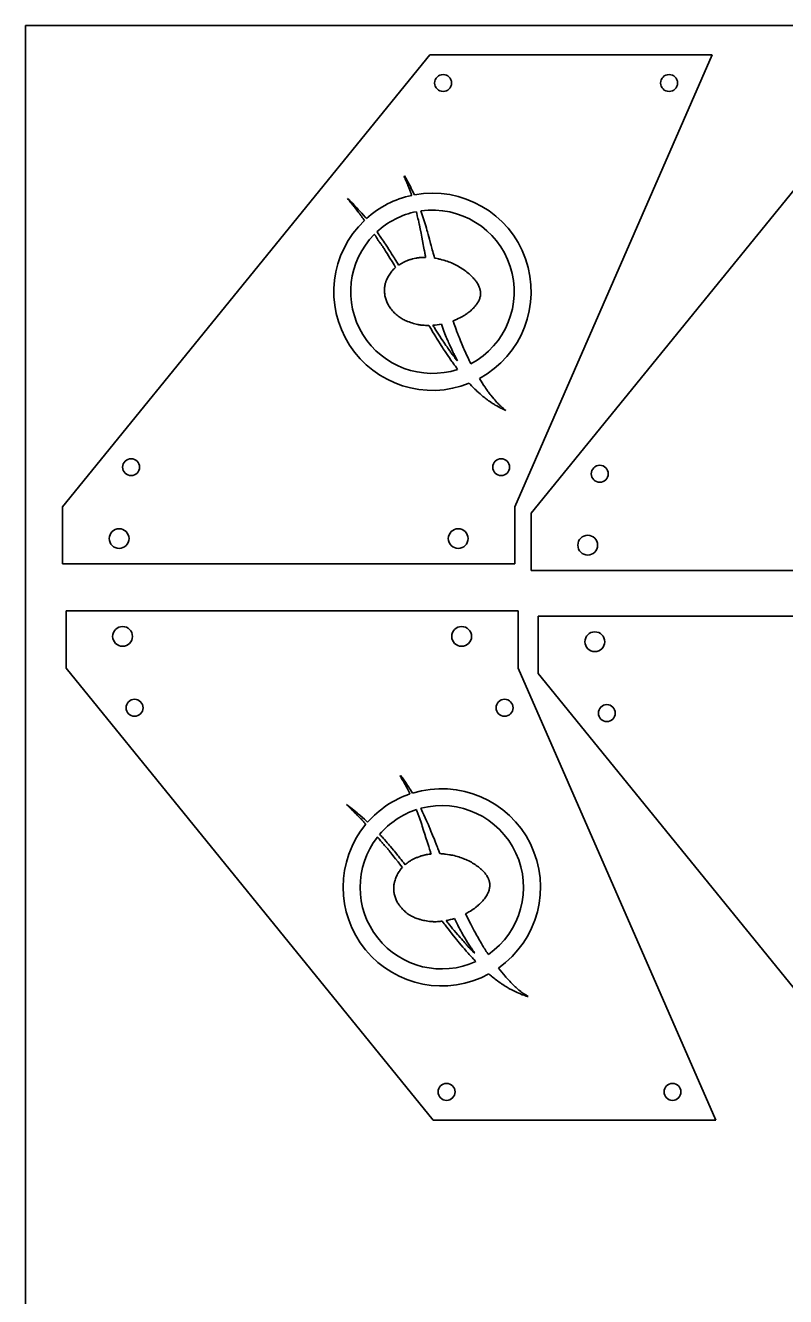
# Model space of a CAD drawing. Extents: x 1052 to 1687, y 72 to 522.
# Drawn here: x 1051.8 to 1186.3, y 297 to 522 of the extents above; entities that cross this region are included whole.
import ezdxf

# ---------------------------------------------------------------- set-up
doc = ezdxf.new("R2010")
doc.units = 0

msp = doc.modelspace()

# ---------------------------------------------------------------- linework, layer by layer
at = {"color": 7, "lineweight": 35}
for p, q in [((1051.844482, 522), (1686.844482, 522)), ((1051.844482, 72), (1051.844482, 522)), ((1123.372925, 516.808105), (1058.421875, 436.808411)), ((1173.372925, 516.808105), (1123.372925, 516.808105)), ((1138.421875, 436.808411), (1173.372925, 516.808105)), ((1206.289063, 515.639343), (1141.338013, 435.639648)), ((1058.421875, 426.673401), (1138.421875, 426.673401)), ((1141.338013, 425.504639), (1221.338013, 425.504639)), ((1059.029785, 418.35968), (1139.029785, 418.35968)), ((1142.594604, 417.417694), (1222.594604, 417.417694)), ((1123.980713, 328.225006), (1059.029785, 408.22467)), ((1139.029785, 408.22467), (1173.980713, 328.225006)), ((1207.545654, 327.28302), (1142.594604, 407.282715)), ((1173.980713, 328.225006), (1123.980713, 328.225006))]:
    msp.add_line(p, q, dxfattribs=at)
at = {"color": 7, "lineweight": 35, "ltscale": 0.003642}
msp.add_line((1118.911987, 495.38028), (1118.805176, 495.281219), dxfattribs=at)
at = {"color": 7, "lineweight": 35, "ltscale": 0.253375}
for p, q in [((1058.421875, 436.808411), (1058.421875, 426.673401)), ((1138.421875, 426.673401), (1138.421875, 436.808411)), ((1141.338013, 435.639648), (1141.338013, 425.504639)), ((1059.029785, 408.22467), (1059.029785, 418.35968)), ((1139.029785, 418.35968), (1139.029785, 408.22467))]:
    msp.add_line(p, q, dxfattribs=at)
at = {"color": 7, "lineweight": 35, "ltscale": 0.253374}
msp.add_line((1142.594604, 407.282715), (1142.594604, 417.417694), dxfattribs=at)
at = {"color": 7, "lineweight": 35, "ltscale": 0.003641}
msp.add_line((1118.215698, 389.253815), (1118.121094, 389.143066), dxfattribs=at)
at = {"color": 7, "lineweight": 35}
for points in [[(1118.805176, 495.281219), (1118.853882, 495.185669), (1118.952759, 494.995483), (1119.043457, 494.809265), (1119.127075, 494.627502), (1119.209351, 494.45166), (1119.249512, 494.363312), (1119.31189, 494.217529), (1119.453247, 493.892303), (1119.505859, 493.772827), (1119.531128, 493.712646), (1119.585327, 493.575867), (1119.693481, 493.302612), (1119.803467, 493.014557), (1119.858765, 492.862579), (1119.940063, 492.65271), (1119.981812, 492.539734), (1120.001221, 492.482605), (1120.03894, 492.358459), (1120.074097, 492.233337), (1120.107544, 492.123077), (1120.126465, 492.068817), (1120.158691, 491.988953), (1120.190308, 491.923004)], [(1120.681274, 492.021545), (1120.527222, 492.31958), (1120.377441, 492.619751), (1120.244751, 492.891479), (1120.111694, 493.163025), (1119.955688, 493.474304), (1119.797119, 493.784363), (1119.627075, 494.110199), (1119.540161, 494.272125), (1119.412964, 494.502106), (1119.32666, 494.654572), (1119.152344, 494.958527), (1118.911987, 495.38028)], [(1112.174438, 487.817932), (1111.936279, 488.089661), (1111.667847, 488.397003), (1111.346191, 488.758179), (1110.947021, 489.203888), (1110.734741, 489.441589), (1110.497192, 489.702026), (1110.255249, 489.958252), (1110.071777, 490.147217), (1109.701538, 490.521912), (1109.305908, 490.920044), (1109.106445, 491.117554), (1108.834717, 491.380005)], [(1108.834717, 491.380005), (1108.948975, 491.214539), (1109.069092, 491.053711), (1109.158203, 490.941406), (1109.24939, 490.830841), (1109.435791, 490.612671), (1109.622314, 490.394623), (1109.793945, 490.186096), (1109.905396, 490.044708), (1109.978516, 489.949463), (1110.122559, 489.757233), (1110.349243, 489.450623), (1110.464111, 489.298523), (1110.584717, 489.143677), (1110.666504, 489.041626), (1110.833008, 488.839966), (1111.00061, 488.639038), (1111.082764, 488.537384), (1111.143188, 488.460083), (1111.202148, 488.381592), (1111.296143, 488.249023), (1111.385986, 488.113159), (1111.452637, 488.007874), (1111.519287, 487.902466), (1111.577637, 487.812805), (1111.654175, 487.703552), (1111.729004, 487.607727), (1111.768677, 487.561615), (1111.828613, 487.497375)], [(1122.654419, 480.907166), (1122.636353, 481.044373), (1122.615723, 481.181244), (1122.59021, 481.332123), (1122.561279, 481.482422), (1122.524902, 481.655029), (1122.488281, 481.827576), (1122.440796, 482.074402), (1122.40625, 482.272522), (1122.298584, 482.872009), (1122.233398, 483.21405), (1122.104858, 483.868103), (1121.975342, 484.545715), (1121.837769, 485.240906), (1121.684937, 486.010498), (1121.628418, 486.303314), (1121.548462, 486.689514), (1121.51355, 486.849304), (1121.442505, 487.16861), (1121.367554, 487.509827), (1121.292725, 487.851105), (1121.185791, 488.322021), (1121.074219, 488.79184), (1121.016113, 489.031616)], [(1124.237305, 480.811249), (1124.139038, 481.1586), (1124.034058, 481.528198), (1123.982788, 481.713318), (1123.908813, 481.99176), (1123.837402, 482.27536), (1123.76709, 482.559204), (1123.644897, 483.02951), (1123.54187, 483.404358), (1123.324463, 484.185211), (1123.110474, 484.966949), (1122.968994, 485.479187), (1122.896851, 485.734924), (1122.786255, 486.117859), (1122.672363, 486.500214), (1122.555054, 486.881592), (1122.387573, 487.410065), (1122.216919, 487.937531), (1122.045898, 488.464874), (1121.820313, 489.170105)], [(1117.349487, 479.163574), (1117.084473, 479.598083), (1116.711182, 480.205566), (1116.333496, 480.809875), (1116.078369, 481.214417), (1115.825195, 481.620483), (1115.575562, 482.029663), (1115.425659, 482.276978), (1115.350098, 482.400269), (1115.235229, 482.584076), (1115.147217, 482.720642), (1115.057495, 482.855835), (1114.919067, 483.055847), (1114.776611, 483.252808), (1114.664795, 483.403809), (1114.553223, 483.554962), (1114.443359, 483.707581), (1114.363159, 483.8237), (1114.285522, 483.941711), (1114.210327, 484.061737), (1114.161743, 484.142822), (1114.066895, 484.306946), (1113.96936, 484.478516), (1113.919434, 484.563416), (1113.841431, 484.688171), (1113.799438, 484.75), (1113.755615, 484.810394), (1113.713257, 484.864777), (1113.668945, 484.917664), (1113.625122, 484.966309), (1113.579468, 485.01355)], [(1117.884399, 479.570831), (1117.771484, 479.754028), (1117.677124, 479.911255), (1117.579468, 480.066467), (1117.508545, 480.174866), (1117.425781, 480.308105), (1117.380005, 480.388062), (1117.291138, 480.549805), (1117.203613, 480.702454), (1117.141968, 480.802246), (1117.099609, 480.868042), (1117.013184, 480.998535), (1116.881836, 481.196167), (1116.75415, 481.395935), (1116.630249, 481.598022), (1116.446533, 481.902344), (1116.272949, 482.180908), (1116.154297, 482.364807), (1115.913818, 482.730865), (1115.678345, 483.090149), (1115.560059, 483.269348), (1115.379883, 483.536133), (1115.202026, 483.791199), (1115.022461, 484.045258), (1114.844482, 484.30072), (1114.604004, 484.655975), (1114.453613, 484.876953), (1114.377075, 484.986389), (1114.255005, 485.153809), (1114.12793, 485.317383), (1114.022949, 485.444092)], [(1117.884399, 479.570831), (1118.078857, 479.700714), (1118.2771, 479.825439), (1118.479126, 479.94455), (1118.68457, 480.057373), (1118.788574, 480.111206), (1118.893433, 480.163116), (1119.034424, 480.229248), (1119.17688, 480.291626), (1119.320801, 480.350189), (1119.428467, 480.391174), (1119.536987, 480.429993), (1119.648071, 480.467407), (1119.759888, 480.502747), (1119.905396, 480.545654), (1120.051758, 480.585876), (1120.198853, 480.623871), (1120.346436, 480.660187), (1120.642822, 480.729248), (1120.908569, 480.786957), (1121.041748, 480.81369), (1121.154907, 480.834747), (1121.268433, 480.853973), (1121.426025, 480.876984), (1121.584106, 480.895233), (1121.732178, 480.907654), (1121.880737, 480.915649), (1122.079102, 480.920135), (1122.299561, 480.918457), (1122.475708, 480.913635), (1122.654419, 480.907166)], [(1124.237305, 480.811249), (1124.461548, 480.7771), (1124.684692, 480.73584), (1124.90686, 480.68866), (1125.068726, 480.651215), (1125.230103, 480.611816), (1125.551514, 480.528015), (1125.871094, 480.438171), (1126.030151, 480.390869), (1126.188721, 480.341797), (1126.44873, 480.256683), (1126.706665, 480.165649), (1126.96228, 480.068146), (1127.215088, 479.963867), (1127.460815, 479.855072), (1127.703979, 479.740662), (1127.944824, 479.621582), (1128.192017, 479.493866), (1128.436768, 479.361633), (1128.678711, 479.224304), (1128.911743, 479.084717), (1129.141357, 478.939453), (1129.36731, 478.788452), (1129.573975, 478.642944), (1129.7771, 478.492523), (1129.976563, 478.337219), (1130.172119, 478.177032), (1130.363525, 478.011963), (1130.541748, 477.850372), (1130.716064, 477.684509), (1130.886353, 477.514404), (1131.05249, 477.340088), (1131.213989, 477.161407), (1131.292725, 477.070313), (1131.369995, 476.978027), (1131.471191, 476.851807), (1131.56897, 476.722931), (1131.66272, 476.591217), (1131.759766, 476.44458), (1131.851318, 476.294312), (1131.937134, 476.140503), (1132.01709, 475.983398), (1132.091187, 475.823151), (1132.158691, 475.660065), (1132.190674, 475.575409), (1132.220581, 475.490082), (1132.24646, 475.410126), (1132.270264, 475.32959), (1132.299805, 475.217285), (1132.325073, 475.104004), (1132.345825, 474.989807), (1132.365723, 474.842285), (1132.378296, 474.694), (1132.383667, 474.559326), (1132.383423, 474.424438)], [(1123.221558, 468.904358), (1123.046509, 468.902802), (1122.871338, 468.903168), (1122.637573, 468.907196), (1122.404175, 468.916138), (1122.171265, 468.930969), (1121.939209, 468.952698), (1121.823486, 468.96637), (1121.70813, 468.982025), (1121.59314, 468.999634), (1121.478516, 469.019257), (1121.358887, 469.041809), (1121.239746, 469.066284), (1121.002319, 469.120667), (1120.743164, 469.187256), (1120.485229, 469.26001), (1120.228638, 469.338257), (1119.973633, 469.421844), (1119.720581, 469.511047), (1119.470093, 469.606293), (1119.346069, 469.656433), (1119.222778, 469.708374), (1119.039795, 469.789825), (1118.859131, 469.875885), (1118.681152, 469.966858), (1118.505981, 470.062958), (1118.316528, 470.17511), (1118.130981, 470.293945), (1117.949585, 470.419434), (1117.772461, 470.551514), (1117.599731, 470.690002), (1117.431519, 470.834717), (1117.267944, 470.985352), (1117.109009, 471.141602), (1116.955078, 471.303131), (1116.806274, 471.469666), (1116.66272, 471.64093), (1116.524902, 471.81665), (1116.392822, 471.996643), (1116.267334, 472.180786), (1116.206665, 472.274963), (1116.147827, 472.370178), (1116.091553, 472.465088), (1116.037109, 472.560974), (1115.950073, 472.723907), (1115.868652, 472.889465), (1115.792969, 473.057495), (1115.723267, 473.227966), (1115.65979, 473.400757), (1115.602539, 473.575684), (1115.551147, 473.753906), (1115.506226, 473.933899), (1115.467529, 474.115448), (1115.435303, 474.298309), (1115.40918, 474.482178), (1115.389404, 474.666748), (1115.375977, 474.851807), (1115.369873, 475.007019), (1115.368408, 475.162262), (1115.37207, 475.317383), (1115.380981, 475.47229), (1115.396484, 475.637695), (1115.418091, 475.80249), (1115.445923, 475.966553), (1115.479858, 476.129639), (1115.519775, 476.291626), (1115.557251, 476.425598), (1115.598633, 476.558502), (1115.643555, 476.690308), (1115.679565, 476.788361), (1115.717529, 476.885681), (1115.799072, 477.078613), (1115.887573, 477.268311), (1115.982788, 477.454559), (1116.084351, 477.637238), (1116.192139, 477.816193), (1116.305908, 477.991302), (1116.425659, 478.162384), (1116.55127, 478.329224), (1116.682617, 478.491577), (1116.806885, 478.635071), (1116.935913, 478.774292), (1117.069336, 478.908905), (1117.207275, 479.038696), (1117.349487, 479.163574)], [(1132.383423, 474.424438), (1132.366333, 474.27182), (1132.342285, 474.121521), (1132.311279, 473.973541), (1132.273438, 473.827881), (1132.228882, 473.68457), (1132.174316, 473.535034), (1132.112549, 473.388062), (1132.043945, 473.243713), (1131.968994, 473.101898), (1131.888062, 472.962646), (1131.836182, 472.879089), (1131.782227, 472.796509), (1131.723633, 472.71051), (1131.663086, 472.62558), (1131.540283, 472.462952), (1131.411865, 472.304291), (1131.264526, 472.133789), (1131.111938, 471.968231), (1130.954834, 471.8078), (1130.793701, 471.652557), (1130.62854, 471.502686), (1130.459717, 471.358246), (1130.304565, 471.232971), (1130.146362, 471.112152), (1129.985352, 470.995789), (1129.821411, 470.883759), (1129.710449, 470.811401), (1129.598389, 470.740845), (1129.485107, 470.671997), (1129.37085, 470.604797), (1129.167603, 470.490143), (1128.961914, 470.379395), (1128.68396, 470.236267), (1128.403198, 470.098755), (1128.119629, 469.967316), (1127.91748, 469.878479), (1127.713745, 469.793152), (1127.508545, 469.711365)], [(1123.221558, 468.904358), (1123.375488, 468.660645), (1123.55188, 468.372711), (1123.667725, 468.179688), (1123.897705, 467.792511), (1124.164307, 467.346436), (1124.434448, 466.902466), (1124.598022, 466.636169), (1124.92688, 466.104431), (1125.23291, 465.613098), (1125.387329, 465.368286), (1125.621338, 465.002686), (1125.775513, 464.76593), (1126.08667, 464.294312), (1126.331421, 463.927277), (1126.578613, 463.561829), (1126.861938, 463.14798), (1127.144287, 462.733551), (1127.308472, 462.49408), (1127.391846, 462.375305), (1127.519897, 462.199097), (1127.618652, 462.068848), (1127.719604, 461.940063), (1127.830322, 461.80188), (1127.940796, 461.663513), (1128.04834, 461.523254), (1128.125488, 461.415771), (1128.19873, 461.305603), (1128.260132, 461.205017), (1128.317749, 461.101868)], [(1128.304321, 462.644043), (1128.239746, 462.676849), (1128.18042, 462.715576), (1128.141724, 462.746338), (1128.105469, 462.779816), (1128.076538, 462.809845), (1128.049072, 462.841461), (1128.013184, 462.88736), (1127.979248, 462.935394), (1127.952759, 462.975311), (1127.901367, 463.056946), (1127.814331, 463.196411), (1127.733398, 463.315002), (1127.676636, 463.390869), (1127.637817, 463.440308), (1127.558716, 463.537354), (1127.450195, 463.669281), (1127.396729, 463.735962), (1127.317993, 463.837677), (1127.241577, 463.941711), (1127.167236, 464.048004), (1127.070679, 464.192505), (1126.97583, 464.338837), (1126.881104, 464.48526), (1126.780762, 464.637177), (1126.609497, 464.885712), (1126.469238, 465.080933), (1126.257324, 465.371887), (1126.063965, 465.643097), (1125.853638, 465.948853), (1125.687988, 466.195618), (1125.421021, 466.597015), (1125.155762, 466.998688), (1124.920776, 467.358704), (1124.687866, 467.720459), (1124.457886, 468.084229), (1124.282715, 468.368958), (1124.197021, 468.512451), (1124.112793, 468.656799), (1123.959595, 468.930908)], [(1125.451294, 469.115234), (1125.645508, 468.586182), (1125.767944, 468.244965), (1125.890015, 467.903534), (1126.011719, 467.568115), (1126.07373, 467.40097), (1126.186157, 467.107056), (1126.302979, 466.815063), (1126.394165, 466.596191), (1126.487793, 466.378448), (1126.616089, 466.089478), (1126.703247, 465.897461), (1126.879517, 465.513947), (1127.275635, 464.649353), (1127.407715, 464.361023), (1127.474609, 464.217346), (1127.547974, 464.063477), (1127.623291, 463.910645), (1127.70105, 463.759216), (1127.781494, 463.609192), (1127.916748, 463.367798), (1128.052979, 463.126831), (1128.118408, 463.007538), (1128.182251, 462.88739), (1128.244263, 462.766235), (1128.304321, 462.644043)], [(1127.508545, 469.711365), (1127.539795, 469.605164), (1127.573486, 469.499817), (1127.620605, 469.364441), (1127.653564, 469.27475), (1127.721191, 469.095978), (1127.925659, 468.542297), (1128.049561, 468.199158), (1128.207275, 467.77774), (1128.304199, 467.528351), (1128.49353, 467.046509), (1128.592163, 466.791565), (1128.691528, 466.536926), (1128.850464, 466.144592), (1129.012329, 465.753357), (1129.135376, 465.451355), (1129.257935, 465.14917), (1129.383057, 464.848114), (1129.484253, 464.613037), (1129.552734, 464.456787), (1129.69104, 464.144714), (1129.846069, 463.797363), (1129.925049, 463.62439), (1130.046875, 463.366608), (1130.157837, 463.139832), (1130.380127, 462.686035), (1130.482666, 462.47522), (1130.5354, 462.370544), (1130.618042, 462.215454), (1130.680908, 462.10553)], [(1132.166992, 459.499359), (1132.665283, 458.725281), (1132.914429, 458.337708), (1133.165405, 457.951019), (1133.292358, 457.758667), (1133.480347, 457.480652), (1133.576172, 457.342987), (1133.673584, 457.206451), (1133.772705, 457.071167), (1133.873535, 456.937195), (1134.067627, 456.688538), (1134.199707, 456.52478), (1134.467163, 456.200226), (1134.737671, 455.876526), (1134.873779, 455.715393), (1135.080688, 455.475616), (1135.197754, 455.34375), (1135.316895, 455.213623), (1135.407471, 455.117615), (1135.49939, 455.02301), (1135.64563, 454.878662), (1135.795532, 454.738281), (1135.948853, 454.601746), (1136.103149, 454.470215), (1136.207153, 454.383789), (1136.41626, 454.212402), (1136.696167, 453.982178), (1136.835449, 453.866211)], [(1136.835449, 453.866211), (1136.76355, 453.884827), (1136.693604, 453.908417), (1136.620605, 453.938538), (1136.572876, 453.960785), (1136.478271, 454.008057), (1136.123169, 454.180969), (1135.919189, 454.27829), (1135.818115, 454.329041), (1135.667725, 454.407928), (1135.526367, 454.48526), (1135.245972, 454.643768), (1134.974365, 454.801147), (1134.8396, 454.881531), (1134.639404, 455.005432), (1134.491089, 455.100891), (1134.196777, 455.295349), (1133.938354, 455.467957), (1133.810425, 455.55603), (1133.600464, 455.707703), (1133.462769, 455.812134), (1133.371826, 455.882874), (1133.191162, 456.026062), (1132.992676, 456.185669), (1132.79541, 456.34671), (1132.600464, 456.510376), (1132.406738, 456.678741), (1132.278809, 456.79248), (1132.024048, 457.021301), (1131.734985, 457.280823), (1131.591187, 457.411255), (1131.378174, 457.609711), (1131.234497, 457.749054), (1131.093262, 457.890961), (1130.908325, 458.083679), (1130.786743, 458.213837), (1130.545898, 458.476257), (1130.37854, 458.660278)], [(1120.362183, 386.12262), (1120.174683, 386.400818), (1119.991211, 386.68161), (1119.827881, 386.936127), (1119.664185, 387.19043), (1119.473267, 387.481598), (1119.279785, 387.771149), (1119.07312, 388.075134), (1118.968018, 388.225891), (1118.815186, 388.439575), (1118.71167, 388.581024), (1118.503296, 388.862732), (1118.215698, 389.253815)], [(1118.121094, 389.143066), (1118.180664, 389.053772), (1118.300903, 388.876343), (1118.412476, 388.701843), (1118.516602, 388.531036), (1118.618652, 388.365906), (1118.668701, 388.282776), (1118.747681, 388.145203), (1118.925781, 387.838562), (1118.991943, 387.725983), (1119.023926, 387.669128), (1119.093628, 387.539551), (1119.232666, 387.28067), (1119.375244, 387.007263), (1119.447754, 386.862732), (1119.552856, 386.663696), (1119.607422, 386.556305), (1119.633301, 386.501831), (1119.685181, 386.382874), (1119.734497, 386.262665), (1119.780518, 386.157043), (1119.805664, 386.105316), (1119.846924, 386.029724), (1119.885986, 385.967896)], [(1112.399536, 380.961975), (1112.13147, 381.204285), (1111.829346, 381.478455), (1111.467896, 381.799927), (1111.019775, 382.196381), (1110.781494, 382.407928), (1110.515381, 382.639069), (1110.245361, 382.86554), (1110.04126, 383.031982), (1109.630127, 383.361267), (1109.190918, 383.710907), (1108.969971, 383.884003), (1108.669678, 384.113159)], [(1108.669678, 384.113159), (1108.802368, 383.962097), (1108.940308, 383.816223), (1109.041748, 383.714996), (1109.145142, 383.615753), (1109.355469, 383.420654), (1109.56604, 383.225647), (1109.760742, 383.038391), (1109.887939, 382.910889), (1109.971558, 382.824768), (1110.136841, 382.650513), (1110.397583, 382.372223), (1110.529297, 382.234436), (1110.666992, 382.094604), (1110.76001, 382.002747), (1110.948853, 381.821716), (1111.138428, 381.641541), (1111.231934, 381.55011), (1111.300903, 381.480316), (1111.36853, 381.40921), (1111.477173, 381.288422), (1111.582153, 381.163818), (1111.660645, 381.066986), (1111.739014, 380.970032), (1111.807373, 380.887726), (1111.895996, 380.788086), (1111.981445, 380.701569), (1112.026123, 380.660339), (1112.093262, 380.603485)], [(1123.609497, 375.311615), (1123.575562, 375.445801), (1123.539307, 375.579376), (1123.49646, 375.726288), (1123.450439, 375.872223), (1123.394287, 376.039459), (1123.337891, 376.206573), (1123.262085, 376.446228), (1123.204834, 376.639069), (1123.028442, 377.222046), (1122.924072, 377.554199), (1122.720703, 378.188965), (1122.51355, 378.847015), (1122.296265, 379.521606), (1122.05542, 380.268311), (1121.965332, 380.552612), (1121.841187, 380.926971), (1121.787964, 381.081604), (1121.68042, 381.390564), (1121.566406, 381.720795), (1121.452637, 382.051086), (1121.29187, 382.506439), (1121.126587, 382.960205), (1121.041016, 383.19162)], [(1125.192749, 375.399719), (1125.054932, 375.733337), (1124.907959, 376.088287), (1124.835449, 376.266205), (1124.729736, 376.534241), (1124.626099, 376.807648), (1124.523315, 377.081421), (1124.347412, 377.534424), (1124.20166, 377.894806), (1123.895264, 378.645203), (1123.592285, 379.396912), (1123.392334, 379.889282), (1123.291016, 380.134949), (1123.136841, 380.502502), (1122.97937, 380.86908), (1122.818848, 381.234314), (1122.591187, 381.739868), (1122.360596, 382.243988), (1122.129639, 382.747986), (1121.823853, 383.422333)], [(1118.542236, 372.965271), (1118.228638, 373.36615), (1117.787476, 373.926331), (1117.342285, 374.482788), (1117.041992, 374.855042), (1116.74353, 375.229095), (1116.448242, 375.606598), (1116.27063, 375.8349), (1116.181396, 375.948578), (1116.045898, 376.117859), (1115.942749, 376.243317), (1115.837891, 376.367218), (1115.677368, 376.549835), (1115.513062, 376.728943), (1115.384521, 376.866028), (1115.256104, 377.003204), (1115.129272, 377.142059), (1115.036255, 377.248108), (1114.945313, 377.356323), (1114.856934, 377.466858), (1114.799072, 377.541779), (1114.686035, 377.693817), (1114.569214, 377.852905), (1114.509766, 377.931458), (1114.417847, 378.046356), (1114.368896, 378.102905), (1114.318359, 378.157776), (1114.27002, 378.206909), (1114.219849, 378.254303), (1114.170776, 378.297546), (1114.119995, 378.339172)], [(1119.026367, 373.431763), (1118.892944, 373.600647), (1118.781006, 373.74588), (1118.666016, 373.888733), (1118.58313, 373.98819), (1118.485474, 374.110931), (1118.430664, 374.185059), (1118.32373, 374.335419), (1118.218994, 374.476868), (1118.14624, 374.568909), (1118.096558, 374.629333), (1117.995605, 374.748901), (1117.842285, 374.930023), (1117.692261, 375.113647), (1117.545776, 375.300049), (1117.328125, 375.581055), (1117.123413, 375.837585), (1116.984253, 376.006531), (1116.703003, 376.342285), (1116.42749, 376.671875), (1116.289307, 376.836182), (1116.079346, 377.080261), (1115.873169, 377.312988), (1115.665405, 377.544556), (1115.365356, 377.885651), (1115.178955, 378.102692), (1115.004028, 378.304779), (1114.915283, 378.404572), (1114.774658, 378.556732), (1114.629517, 378.704468), (1114.510498, 378.818176)], [(1119.026367, 373.431763), (1119.204346, 373.583282), (1119.386963, 373.730133), (1119.57373, 373.871857), (1119.764771, 374.007751), (1119.861816, 374.073242), (1119.959961, 374.136932), (1120.092407, 374.218964), (1120.226685, 374.297424), (1120.362793, 374.372253), (1120.465088, 374.425415), (1120.568237, 374.476563), (1120.674316, 374.526581), (1120.78125, 374.574646), (1120.920898, 374.634125), (1121.061523, 374.69101), (1121.203247, 374.745789), (1121.345703, 374.798981), (1121.63208, 374.901886), (1121.889282, 374.98999), (1122.018433, 375.031982), (1122.128418, 375.06601), (1122.238892, 375.098236), (1122.392822, 375.139343), (1122.547729, 375.175812), (1122.693359, 375.205292), (1122.839966, 375.230438), (1123.036499, 375.257874), (1123.255615, 375.281708), (1123.431152, 375.297363), (1123.609497, 375.311615)], [(1125.192749, 375.399719), (1125.419434, 375.391785), (1125.645874, 375.376617), (1125.87207, 375.355469), (1126.037109, 375.337067), (1126.202026, 375.316589), (1126.530884, 375.270599), (1126.858765, 375.218384), (1127.022339, 375.189819), (1127.185547, 375.159424), (1127.453613, 375.105042), (1127.720337, 375.044495), (1127.985596, 374.977234), (1128.248779, 374.902954), (1128.505371, 374.823364), (1128.760132, 374.737915), (1129.013184, 374.647491), (1129.27356, 374.549286), (1129.531982, 374.446289), (1129.788086, 374.337891), (1130.035767, 374.226227), (1130.28064, 374.108551), (1130.522583, 373.984741), (1130.744751, 373.864166), (1130.963989, 373.738281), (1131.180054, 373.607147), (1131.392822, 373.470673), (1131.602051, 373.328888), (1131.797729, 373.189026), (1131.990112, 373.044434), (1132.178955, 372.895233), (1132.364258, 372.741333), (1132.545288, 372.58255), (1132.634033, 372.501221), (1132.721436, 372.418488), (1132.83667, 372.30481), (1132.94873, 372.188171), (1133.057129, 372.068207), (1133.17041, 371.933777), (1133.278687, 371.795105), (1133.381836, 371.652283), (1133.479492, 371.505493), (1133.571533, 371.354919), (1133.657593, 371.200745), (1133.699097, 371.120361), (1133.738647, 371.039093), (1133.773682, 370.962677), (1133.806763, 370.885468), (1133.849121, 370.777344), (1133.887207, 370.667725), (1133.921021, 370.556702), (1133.957886, 370.412476), (1133.987549, 370.266632), (1134.008545, 370.133484), (1134.023804, 369.999481)], [(1125.563232, 363.455322), (1125.389404, 363.433472), (1125.215332, 363.413574), (1124.982788, 363.390503), (1124.749878, 363.372314), (1124.516724, 363.360077), (1124.283691, 363.354767), (1124.167236, 363.35498), (1124.050903, 363.357147), (1123.934692, 363.361328), (1123.818481, 363.367523), (1123.697144, 363.376068), (1123.575928, 363.386597), (1123.33374, 363.413116), (1123.068726, 363.449219), (1122.804077, 363.491577), (1122.540039, 363.539581), (1122.2771, 363.593079), (1122.015381, 363.652344), (1121.755615, 363.717987), (1121.626587, 363.753418), (1121.498169, 363.79071), (1121.306885, 363.850403), (1121.117554, 363.914978), (1120.930176, 363.984711), (1120.745117, 364.059875), (1120.543945, 364.149353), (1120.345825, 364.24588), (1120.151123, 364.349518), (1119.959839, 364.460175), (1119.772217, 364.577759), (1119.588379, 364.701965), (1119.408447, 364.832642), (1119.232666, 364.969452), (1119.061035, 365.112061), (1118.893921, 365.260254), (1118.731445, 365.413696), (1118.574097, 365.572296), (1118.422241, 365.735809), (1118.276123, 365.904144), (1118.205078, 365.990662), (1118.135498, 366.0784), (1118.068604, 366.166168), (1118.003418, 366.255096), (1117.898193, 366.40686), (1117.798096, 366.561859), (1117.703491, 366.720001), (1117.614502, 366.881256), (1117.531372, 367.045532), (1117.454224, 367.212646), (1117.382568, 367.383698), (1117.317139, 367.557281), (1117.25769, 367.733154), (1117.204468, 367.911041), (1117.157227, 368.090637), (1117.116211, 368.271698), (1117.081421, 368.453949), (1117.057373, 368.607422), (1117.038086, 368.761414), (1117.023682, 368.915924), (1117.014526, 369.070801), (1117.010742, 369.236877), (1117.013184, 369.403107), (1117.021851, 369.569275), (1117.036621, 369.735229), (1117.057373, 369.900696), (1117.079224, 370.038116), (1117.104858, 370.174927), (1117.134277, 370.311066), (1117.158691, 370.412628), (1117.185059, 370.513702), (1117.243652, 370.714783), (1117.309692, 370.913422), (1117.382568, 371.109436), (1117.462402, 371.302673), (1117.548706, 371.49292), (1117.641479, 371.680023), (1117.740601, 371.863831), (1117.845947, 372.044098), (1117.957642, 372.220581), (1118.064453, 372.377502), (1118.176514, 372.530701), (1118.293457, 372.679871), (1118.415405, 372.824768), (1118.542236, 372.965271)], [(1134.023804, 369.999481), (1134.024536, 369.845886), (1134.018066, 369.693817), (1134.004517, 369.543274), (1133.983765, 369.394226), (1133.956055, 369.246674), (1133.919189, 369.091827), (1133.874878, 368.938721), (1133.823486, 368.787384), (1133.765503, 368.637848), (1133.701172, 368.490143), (1133.659302, 368.401154), (1133.615356, 368.312866), (1133.567139, 368.220673), (1133.516846, 368.129272), (1133.413696, 367.953552), (1133.304443, 367.781067), (1133.177856, 367.594635), (1133.045532, 367.412537), (1132.908081, 367.234985), (1132.765869, 367.062103), (1132.619263, 366.894104), (1132.468262, 366.731079), (1132.328613, 366.588684), (1132.185547, 366.450378), (1132.039063, 366.316132), (1131.889282, 366.185852), (1131.787476, 366.101166), (1131.684326, 366.018097), (1131.579834, 365.936584), (1131.473999, 365.856567), (1131.2854, 365.719177), (1131.093994, 365.585358), (1130.834473, 365.41095), (1130.571533, 365.241852), (1130.305176, 365.078461), (1130.114624, 364.966797), (1129.922119, 364.858459), (1129.727783, 364.753448)], [(1129.727783, 364.753448), (1129.771118, 364.651581), (1129.816895, 364.550842), (1129.879272, 364.421875), (1129.922363, 364.336578), (1130.010254, 364.16687), (1130.277466, 363.640594), (1130.440308, 363.314117), (1130.645752, 362.913788), (1130.770996, 362.677307), (1131.014771, 362.220642), (1131.142334, 361.978851), (1131.270508, 361.737427), (1131.473877, 361.36615), (1131.679932, 360.996307), (1131.837158, 360.710571), (1131.993896, 360.424622), (1132.153076, 360.140076), (1132.280762, 359.918304), (1132.366943, 359.771057), (1132.540405, 359.477081), (1132.734619, 359.150024), (1132.83313, 358.987366), (1132.983887, 358.745422), (1133.120483, 358.53302), (1133.393799, 358.108063), (1133.520142, 357.910522), (1133.584595, 357.812653), (1133.68457, 357.668182), (1133.759888, 357.566284)], [(1125.563232, 363.455322), (1125.744263, 363.231079), (1125.952881, 362.965515), (1126.09021, 362.78717), (1126.363525, 362.42926), (1126.680054, 362.01709), (1126.999634, 361.607361), (1127.193115, 361.361816), (1127.581299, 360.871765), (1127.942139, 360.419189), (1128.123901, 360.193909), (1128.398682, 359.85788), (1128.579224, 359.640564), (1128.942871, 359.20816), (1129.228638, 358.871979), (1129.516479, 358.537598), (1129.845825, 358.159363), (1130.174316, 357.780426), (1130.36499, 357.561584), (1130.46167, 357.453247), (1130.609253, 357.293091), (1130.722412, 357.17511), (1130.837646, 357.058929), (1130.963623, 356.934509), (1131.089355, 356.809845), (1131.212402, 356.682983), (1131.301514, 356.585175), (1131.386963, 356.484253), (1131.459595, 356.391418), (1131.528809, 356.295654)], [(1131.336792, 357.825897), (1131.268921, 357.850983), (1131.205566, 357.882599), (1131.163452, 357.908691), (1131.123535, 357.937683), (1131.091431, 357.964172), (1131.060547, 357.992401), (1131.019531, 358.033844), (1130.980103, 358.077606), (1130.949219, 358.114197), (1130.888794, 358.189362), (1130.786133, 358.31781), (1130.691895, 358.426208), (1130.626831, 358.494995), (1130.58252, 358.539581), (1130.492798, 358.626801), (1130.369751, 358.7453), (1130.308838, 358.805328), (1130.218872, 358.897247), (1130.130859, 358.991699), (1130.044678, 359.088684), (1129.932129, 359.221039), (1129.820923, 359.355377), (1129.709961, 359.489838), (1129.592773, 359.62915), (1129.393799, 359.85614), (1129.231812, 360.033783), (1128.987549, 360.298248), (1128.76416, 360.545227), (1128.519775, 360.824585), (1128.32666, 361.050476), (1128.015015, 361.418274), (1127.705078, 361.786499), (1127.429932, 362.116882), (1127.156738, 362.449219), (1126.886108, 362.783875), (1126.679199, 363.046448), (1126.577393, 363.179016), (1126.477051, 363.312683), (1126.293091, 363.567139)], [(1127.753418, 363.923035), (1128.007568, 363.420044), (1128.168701, 363.095306), (1128.32959, 362.770325), (1128.489258, 362.451263), (1128.570313, 362.292419), (1128.715942, 362.013489), (1128.865723, 361.737), (1128.981689, 361.530182), (1129.099976, 361.324738), (1129.260864, 361.052582), (1129.369629, 360.871918), (1129.589111, 360.511414), (1130.082764, 359.698547), (1130.247314, 359.42746), (1130.330444, 359.29248), (1130.421143, 359.148132), (1130.513672, 359.005096), (1130.608398, 358.863678), (1130.705811, 358.723999), (1130.868042, 358.499878), (1131.03125, 358.276306), (1131.110107, 358.165405), (1131.187378, 358.053436), (1131.262939, 357.940308), (1131.336792, 357.825897)], [(1140.827271, 350.095337), (1140.753784, 350.105499), (1140.681519, 350.120819), (1140.605469, 350.142273), (1140.55542, 350.158844), (1140.456177, 350.194885), (1140.083252, 350.32547), (1139.869507, 350.398499), (1139.763184, 350.437195), (1139.604736, 350.498138), (1139.455322, 350.558563), (1139.158447, 350.683533), (1138.870483, 350.808411), (1138.727295, 350.87265), (1138.514038, 350.972473), (1138.355713, 351.05014), (1138.040771, 351.209198), (1137.76416, 351.350739), (1137.626953, 351.42337), (1137.400757, 351.549683), (1137.251953, 351.637482), (1137.153442, 351.697235), (1136.957397, 351.818512), (1136.741699, 351.954041), (1136.5271, 352.091156), (1136.314453, 352.23114), (1136.102539, 352.375916), (1135.96228, 352.47406), (1135.682739, 352.671875), (1135.365723, 352.896179), (1135.207764, 353.009064), (1134.973145, 353.181519), (1134.814331, 353.303253), (1134.657593, 353.427856), (1134.451538, 353.59787), (1134.315674, 353.713043), (1134.046143, 353.945801), (1133.858521, 354.109222)], [(1135.537842, 355.149811), (1136.122314, 354.438629), (1136.414795, 354.08252), (1136.70874, 353.727539), (1136.857178, 353.551178), (1137.07605, 353.296814), (1137.187256, 353.171173), (1137.299805, 353.046844), (1137.41394, 352.92395), (1137.529541, 352.802521), (1137.751221, 352.578033), (1137.901367, 352.430695), (1138.20459, 352.139313), (1138.510742, 351.849121), (1138.664673, 351.704865), (1138.897827, 351.490631), (1139.029541, 351.37326), (1139.162842, 351.257751), (1139.263916, 351.172913), (1139.366211, 351.089569), (1139.528198, 350.963135), (1139.693359, 350.841064), (1139.86145, 350.723236), (1140.030029, 350.610413), (1140.143188, 350.536621), (1140.370728, 350.390625), (1140.675537, 350.194397), (1140.827271, 350.095337)]]:
    msp.add_lwpolyline(points, dxfattribs=at)
for centre, radius in [((1125.753906, 511.808075), 1.5), ((1165.732056, 511.808075), 1.5), ((1070.545532, 443.808411), 1.5), ((1136.023804, 443.808411), 1.5), ((1153.46167, 442.639648), 1.5), ((1068.421875, 431.173401), 1.75), ((1128.421875, 431.173401), 1.75), ((1151.338013, 430.004639), 1.75), ((1069.029785, 413.85968), 1.75), ((1129.029785, 413.85968), 1.75), ((1152.594604, 412.917694), 1.75), ((1071.153442, 401.22467), 1.5), ((1136.631592, 401.22467), 1.5), ((1154.718262, 400.282715), 1.5), ((1126.361816, 333.225006), 1.5), ((1166.339966, 333.225006), 1.5)]:
    msp.add_circle(centre, radius, dxfattribs=at)
for centre, radius, start, end in [((1123.870239, 474.858459), 17.456794, 102.16933, 132.065929), ((1123.870239, 474.858459), 17.456794, 298.377425, 100.525782), ((1123.870239, 474.858459), 14.457681, 101.385791, 132.930617), ((1123.870239, 474.858459), 14.457681, 298.104539, 98.151157), ((1123.870239, 474.858459), 17.456794, 133.613499, 291.890009), ((1123.870239, 474.858459), 14.457681, 135.380223, 287.916116), ((1123.303223, 480.390198), 11.477913, 273.27801, 280.786567), ((1125.5177, 369.444489), 17.456794, 108.821026, 138.717631), ((1125.5177, 369.444489), 17.456794, 305.029118, 107.177471), ((1125.5177, 369.444489), 14.457681, 108.037487, 139.58232), ((1125.5177, 369.444489), 14.457681, 304.756235, 104.802853), ((1125.5177, 369.444489), 17.456794, 140.265188, 298.541712), ((1125.5177, 369.444489), 14.457681, 142.031912, 294.567805), ((1124.313843, 374.873291), 11.477913, 279.929706, 287.438263)]:
    msp.add_arc(centre, radius, start, end, dxfattribs=at)

doc.saveas('drawing.dxf')
